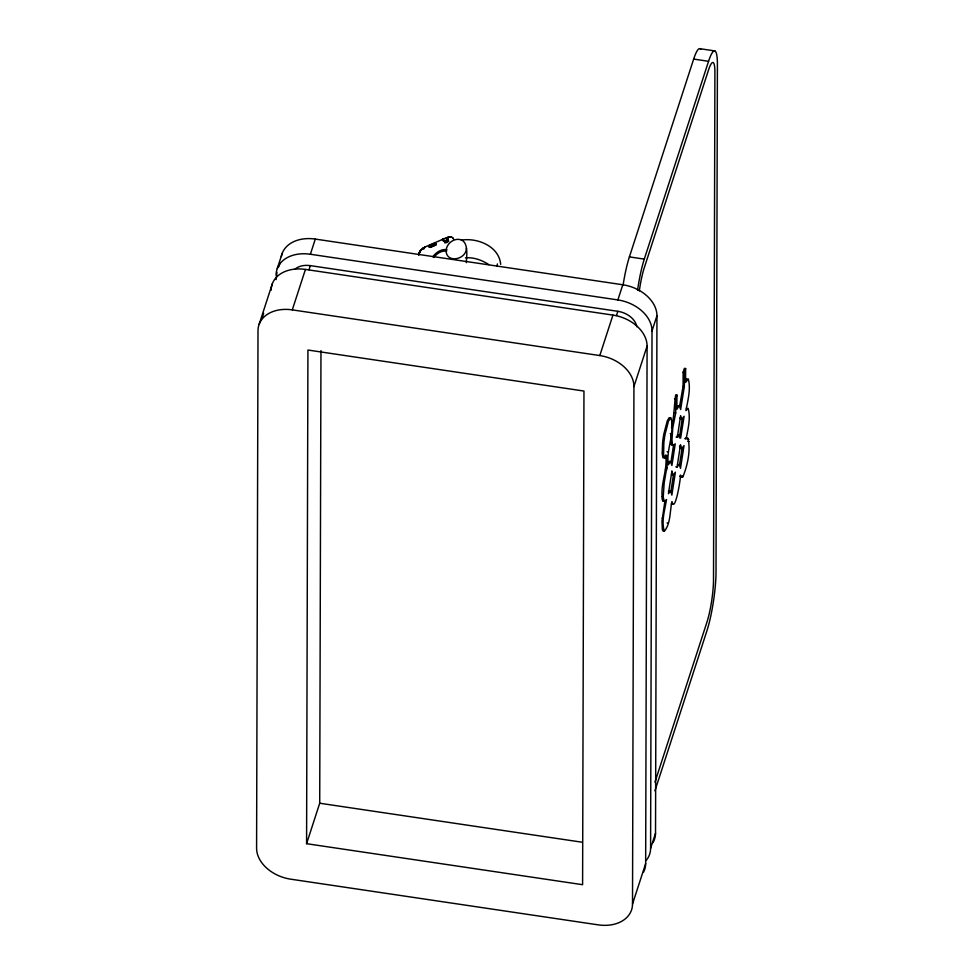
<?xml version="1.0" encoding="UTF-8"?>
<svg xmlns="http://www.w3.org/2000/svg" width="974" height="974" viewBox="0 0 974 974"><rect width="100%" height="100%" fill="white"/><g stroke="black" fill="none" stroke-linecap="round" stroke-linejoin="round"><path stroke-width="1.46" d="M276.068 279.623L276.981 272.318M306.579 843.691L307.93 350.031L583.962 391.049L582.598 884.696L306.579 843.691L319.716 803.233L320.97 350.591M424.384 247.907A4.383 1.656 65.4 0 1 424.786 247.116L420.5 250.488L418.662 255.042M443.608 240.128L444.838 240.846L443.937 240.395M443.511 238.947L443.511 238.813M445.349 240.736L445.386 241.637M446.896 238.715L445.666 238.143L447.212 239.373L445.849 240.675L446.81 241.333M466.303 262.688C466.716 255.091 469.371 238.326 456.806 239.385C451.303 240.115 446.567 244.791 446.104 250.367C445.909 263.881 466.692 259.693 466.351 248.066M633.94 386.544A35.027 25.324 18 0 0 599.801 355.559L292.297 309.878A35.027 25.324 18 0 0 258.013 330.697L256.588 848.184A35.027 25.324 18 0 0 290.739 879.181L598.231 924.862A35.027 25.324 18 0 0 632.516 904.03L633.94 386.544L647.089 346.099A35.027 25.324 18 0 0 612.938 315.101L305.446 269.421A35.027 25.324 18 0 0 271.162 290.24M643.571 872.132A35.027 25.324 18 0 0 645.665 863.573L647.089 346.099M645.969 860.675A35.027 25.324 18 0 0 650.595 848.403L652.02 330.929L656.951 315.759A35.027 25.324 18 0 0 622.8 284.761L315.308 239.08A35.027 25.324 18 0 0 281.316 256.564M652.897 842.766A35.027 25.324 18 0 0 655.526 833.233L656.951 315.759M687.461 438.629L686.658 438.008L684.868 438.677L687.9 438.19C690.956 450.28 687.547 465.414 682.737 477.236L681.532 477.321L680.412 475.032C681.118 476.566 675.079 514.26 671.938 501.683C669.783 511.18 670.769 523.647 664.341 531.268C661.102 521.139 664.962 509.804 666.508 499.552L664.158 501.415L663.245 496.886L664.146 483.104L667.032 466.278L666.922 455.43L664.56 458.194L663.562 455.515L663.842 443.024A18.238 2.861 -81.5 0 1 665.096 434.173L668.505 421.072L670.94 417.773C675.226 433.138 665.936 449.197 668.286 464.841L670.587 461.457L671.902 465.535L675.238 443.815L673.57 445.435L672.535 444.911L671.987 439.822L672.766 427.866L675.7 412.976L675.737 398.914L676.93 395.054L675.676 394.872C674.057 405.708 674.239 416.835 671.524 427.683M676.93 395.054L676.881 409.275L679.268 405.549L680.631 409.53L684.332 386.471L684.369 372.409L685.623 368.549L684.381 368.367L683.127 372.226L683.091 386.288L679.645 406.109M685.623 368.549L685.586 382.465L688.301 378.91C690.98 389.235 687.802 400.302 685.976 410.602L688.119 408.289C690.87 418.065 688.009 428.986 686.11 438.86M663.538 501.318L662.904 501.233C659.13 485.929 668.006 470.722 665.68 455.248M670.94 433.698L670.976 443.62L671.731 445.264L673.083 444.692M664.962 500.819L661.967 521.114L662.357 529.686L663.087 531.086L664.122 530.526M679.377 437.947L682.19 418.905M670.818 491.882L673.472 474.813M679.462 465.122L682.117 448.21M670.891 462.467L673.363 446.262M444.631 241.589L444.789 240.846M497.422 263.942L497.008 265.865M677.332 437.241L680.631 415.642L681.837 419.21L684.113 416.275L680.619 438.13L679.304 434.818L677.332 437.241L676.09 437.058M677.076 467.033L680.522 444.692L681.763 448.564L684.04 445.581L680.485 468.348L679.255 464.342L677.076 467.033L675.834 466.85M259.194 324.172L272.343 283.714M277.273 268.544L282.204 253.374M262.237 317.694L263.65 313.36M278.771 266.803L280.122 262.663M292.297 309.878L305.446 269.421M276.08 275.07A35.027 25.324 18 0 1 310.377 254.251L315.308 239.08M309.002 269.774L310.341 265.634L617.845 311.315A19.638 14.196 18 0 1 636.826 326.765M443.925 241.418L444.266 240.712M623.043 285.431A41.87 6.562 -81.5 0 1 629.399 256.892L693.671 59.085A41.87 6.562 -81.5 0 1 700.72 49.37M599.801 355.559L612.938 315.101M652.02 330.929A35.027 25.324 18 0 0 617.869 299.931L622.8 284.761M616.493 315.454L617.845 311.315M637.532 290.349A41.87 6.562 -81.5 0 1 644.289 259.108L708.561 61.301A41.87 6.562 -81.5 0 1 717.412 64.759L716.012 572.103A41.87 6.562 -81.5 0 1 706.99 630.592L654.918 790.864M654.942 782.195L707.014 621.923A30.145 4.724 -81.5 0 0 713.516 579.81L714.904 72.466A30.145 4.724 -81.5 0 0 708.536 69.97L644.264 267.789A30.145 4.724 -81.5 0 0 639.309 290.922M632.516 904.03L645.665 863.573M650.595 848.403L655.526 833.233M443.316 241.126L443.803 240.493M448.064 241.284L447.809 241.759A2.885 1.936 0.2 0 1 445.386 242.806L444.631 242.757M676.333 407.522L678.464 405.574M665.12 455.954L663.83 457.865L662.892 457.634L662.174 453.434L662.6 442.841A18.238 2.861 -81.5 0 1 663.854 433.99L667.251 420.89L669.187 417.627L670.124 418.102M667.689 463.234L669.333 461.274L670.136 462.236M685.172 380.469L686.536 378.679L687.474 379.41M442.513 240.286L443.194 239.86M677.259 435.159L678.391 434.903M681.508 447.772L680.522 448.381L679.511 446.092M681.581 418.418L680.595 419.027L679.876 418.004M668.444 491.273L669.82 491.091M442.379 239.787L443.097 239.494M672.584 504.191L671.22 504.021M442.44 239.287L443.146 239.117M442.695 238.8L443.34 238.752M681.483 477.053L679.73 476.286M443.803 238.667L445.666 238.277M424.36 248.54L423.763 248.833A4.395 1.364 61.4 0 1 423.97 247.518A7.208 4.48 -43.6 0 0 418.71 254.287M424.786 247.104L443.292 239.08L443.389 239.957M447.93 241.54L448.819 241.162M447.395 238.192A4.395 2.131 72.5 0 1 448.089 237.145A7.208 4.48 -43.6 0 1 451.583 237.084L447.261 237.437A4.383 1.851 68.1 0 0 446.81 238.143M686.28 408.228L687.327 408.642M447.309 238.983L447.991 239.117M677.551 464.245L678.732 465.268M672.304 474.935L671.451 474.618M445.849 240.675L444.838 240.712M461.311 240.128C477.309 237.522 499.102 246.191 500.685 264.38M465.475 257.83C473.717 257.185 481.96 260.034 488.765 264.599M435.135 243.512L428.95 245.959L429.644 247.335A1.303 1.011 10.1 0 0 430.63 247.274L435.561 245.156A1.303 1.011 10.1 0 0 436.133 244.547L435.524 243.573M447.407 239.361L448.125 239.616M699.965 48.7L714.855 50.916M693.671 59.085L708.561 61.301M629.399 256.892L644.289 259.108M310.377 254.251L617.869 299.931M683.127 372.226L684.369 372.409M683.091 386.288L684.332 386.471M674.495 398.731L675.737 398.914M674.458 412.781L675.7 412.976M670.27 433.503L671.512 433.698M687.644 439.298L688.886 439.481M687.851 441.332L689.105 441.526M670.976 443.62L672.23 443.815M667.08 451.692L668.322 451.875M665.449 455.357L666.703 455.54M665.79 455.722L667.044 455.905M665.766 467.374L667.007 467.557M665.644 468.604L666.898 468.786M665.437 469.906L666.679 470.089M682.141 476.091L683.383 476.274M661.991 496.703L663.245 496.886M662.137 498.919L663.379 499.102M662.442 500.429L663.696 500.612M662.174 518.156L663.416 518.338M667.08 522.953L668.322 523.135M319.716 803.233L582.245 842.23M447.358 239.738L448.064 240.115M452.472 237.412L453.616 239.105M447.176 240.091L447.809 240.59M432.042 245.071L432.821 245.777M445.909 240.809L446.129 241.552M295.11 269.055A19.638 14.196 18 0 1 310.341 265.634M452.545 237.766A7.208 4.48 -43.6 0 1 452.898 238.24M418.796 254.275A4.395 2.703 8.2 0 1 419.344 253.654M418.93 254.725A4.383 2.885 2.3 0 1 419.295 254.311M419.197 252.765A4.395 2.058 21.5 0 1 420.269 252.181M418.942 253.532A4.395 2.398 15.2 0 1 419.344 253.106M420.5 250.501A4.395 0.852 37.4 0 1 421.206 250.537M419.989 251.243A4.395 1.278 32.5 0 1 420.269 251.085M423.191 248.845A4.395 0.937 56.4 0 1 423.191 247.98M419.551 251.998A4.395 1.68 27.2 0 1 420.232 251.657M449.184 237.132A4.395 2.752 86.2 0 1 449.598 236.852M447.882 238.216A4.395 2.459 79 0 1 448.856 236.95M450.597 237.12A4.395 3.202 -76.2 0 1 450.95 236.95M449.818 237.132A4.395 3.007 -85.6 0 1 450.305 236.852M432.797 256.771A12.017 7.475 -43.6 0 1 447.078 249.941M433.844 257.489A10.714 6.672 -43.6 0 1 446.579 251.389M671.89 471.185L668.42 493.721L670.672 490.896L671.853 495.133L675.384 472.195L673.083 475.178L671.89 471.185M434.148 243.463L429.217 245.582A1.315 0.877 0.2 0 0 428.816 246.799A1.315 0.877 0.2 0 0 430.63 247.079L435.561 244.949A1.315 0.877 0.2 0 0 435.95 243.731A1.315 0.877 0.2 0 0 434.148 243.463"/></g></svg>
